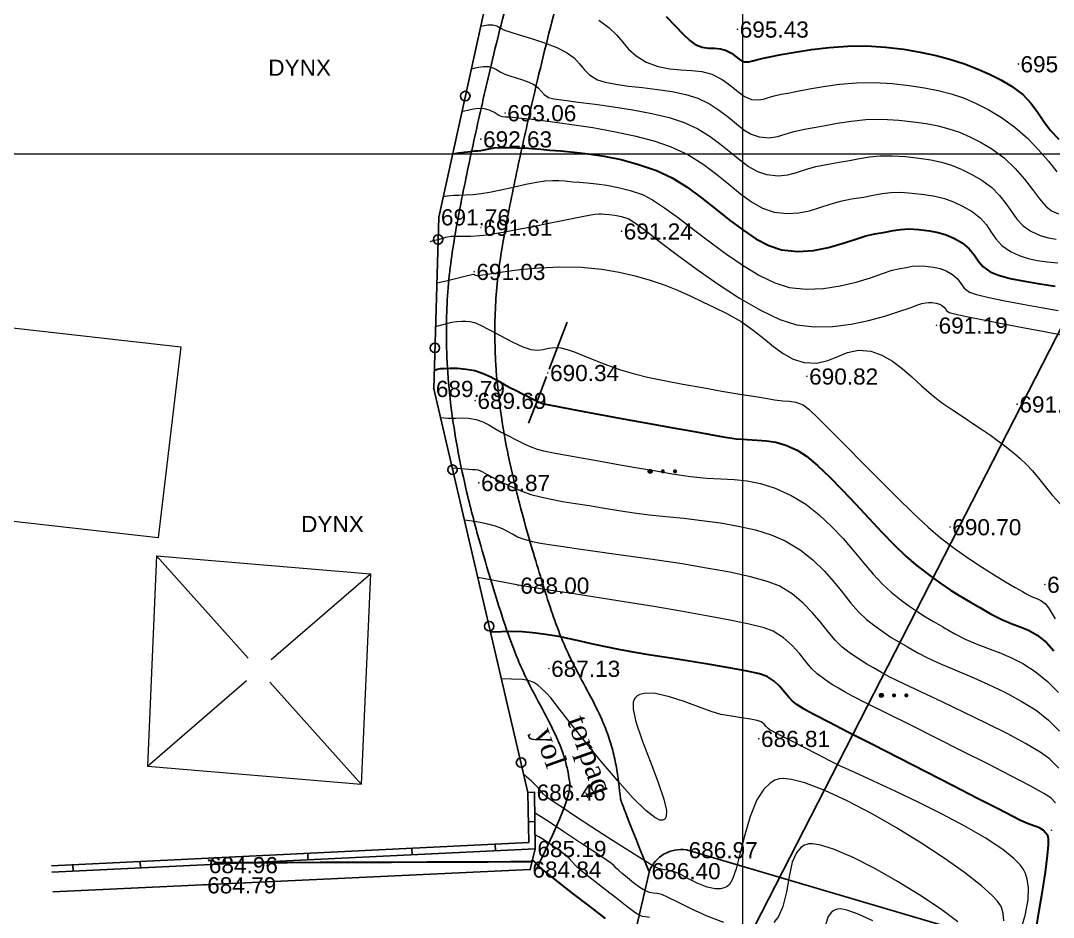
# Model space of a CAD drawing. Header units: feet. Extents: x 3381 to 1374491, y 675186 to 8751562.
# Drawn here: x 686518.7 to 686582.5, y 4376148.9 to 4376204.4 of the extents above; entities that cross this region are included whole.
import ezdxf

# ---------------------------------------------------------------- set-up
doc = ezdxf.new("R2010")
doc.units = ezdxf.units.FT
doc.header["$MEASUREMENT"] = 0
doc.header["$PDMODE"] = 34
doc.header["$PDSIZE"] = 0.01
doc.linetypes.add('ACAD_ISO03W100', pattern=[30, 12, -18])
doc.layers.get('0').update_dxf_attribs({"linetype": 'CONTINUOUS'})
for name, color, linetype in [('0_Point_Height', 2, 'CONTINUOUS'), ('0_Point_Point', 7, 'CONTINUOUS'), ('col bitkisi', 7, 'CONTINUOUS'), ('Lep-Stolb', 7, 'CONTINUOUS'), ('Yazilar', 7, 'CONTINUOUS')]:
    doc.layers.add(name, color=color, linetype=linetype)
for name, color, linetype, lineweight in [('ANA HORIZONTAL', 24, 'CONTINUOUS', 30), ('das tikili', 5, 'CONTINUOUS', 0), ('HORIZANTAL', 24, 'CONTINUOUS', 13), ('km setka', 170, 'CONTINUOUS', 15), ('kontur', 5, 'CONTINUOUS', 0)]:
    doc.layers.add(name, color=color, linetype=linetype, lineweight=lineweight)
doc.styles.get("Standard").update_dxf_attribs({"font": 'arial.ttf', "height": 2.5})

msp = doc.modelspace()

# ---------------------------------------------------------------- hatches: boundary and pattern name
at = {"layer": 'col bitkisi', "ltscale": 1.5}
h = msp.add_hatch(color=256, dxfattribs=at)
edge = h.paths.add_edge_path()
edge.add_arc((686557.598, 4376176.51), 0.125, 0, 360)
h = msp.add_hatch(color=256, dxfattribs=at)
edge = h.paths.add_edge_path()
edge.add_arc((686558.38, 4376176.51), 0.125, 0, 360)
h = msp.add_hatch(color=256, dxfattribs=at)
edge = h.paths.add_edge_path()
edge.add_arc((686559.139, 4376176.51), 0.125, 0, 360)
h = msp.add_hatch(color=256, dxfattribs=at)
edge = h.paths.add_edge_path()
edge.add_arc((686571.905, 4376162.642), 0.125, 0, 360)
h = msp.add_hatch(color=256, dxfattribs=at)
edge = h.paths.add_edge_path()
edge.add_arc((686572.687, 4376162.642), 0.125, 0, 360)
h = msp.add_hatch(color=256, dxfattribs=at)
edge = h.paths.add_edge_path()
edge.add_arc((686573.446, 4376162.642), 0.125, 0, 360)

# ---------------------------------------------------------------- linework, layer by layer
at = {"linetype": 'Continuous'}
for p, q in [((686548.519, 4376210.474, 695.222), (686544.518, 4376192.243, 691.756)), ((686544.518, 4376192.243, 691.756), (686544.205, 4376181.622, 689.787)), ((686544.205, 4376181.622, 689.787), (686550.039, 4376156.641, 686.459)), ((686550.439, 4376156.646, 686.459), (686550.039, 4376156.641, 686.459)), ((686550.039, 4376156.641, 686.459), (686550.082, 4376153.535, 685.33)), ((686550.439, 4376156.646, 686.459), (686550.488, 4376153.154, 685.19)), ((686550.464, 4376154.831, -63.749), (686550.064, 4376154.812, -72.907)), ((686550.082, 4376153.535, 676.348), (686520.557, 4376152.101)), ((686550.488, 4376153.154, 685.19), (686520.577, 4376151.701)), ((686542.859, 4376153.184), (686542.876, 4376152.785)), ((686548.01, 4376153.434, 684.739), (686548.027, 4376153.035, 684.739)), ((686559.842, 4376153.077, 686.974), (686590.954, 4376143.932, 167.929)), ((686531.288, 4376152.622), (686531.304, 4376152.223)), ((686536.41, 4376152.871), (686536.427, 4376152.471)), ((686521.885, 4376152.166), (686521.901, 4376151.766)), ((686526.049, 4376152.368), (686526.065, 4376151.968)), ((686557.553, 4376151.78, 686.402), (686556.38, 4376146.751, 684.746))]:
    msp.add_line(p, q, dxfattribs=at)
at = {"color": 30, "linetype": 'Continuous'}
for p, q in [((686550.488, 4376153.154, 685.19), (686550.177, 4376151.878, 684.841)), ((686550.177, 4376151.878, 684.841), (686520.651, 4376150.49))]:
    msp.add_line(p, q, dxfattribs=at)
msp.add_lwpolyline([(686561.888, 4376144.109), (686604.888, 4376228.109), (686685.888, 4376197.109), (686653.888, 4376116.109)], close=True)
at = {"linetype": 'Continuous'}
for centre in [(686546.162, 4376199.735, 693.18), (686544.477, 4376190.86, 691.5), (686544.279, 4376184.15, 690.256), (686545.375, 4376176.612, 689.12), (686547.638, 4376166.92, 687.828), (686549.608, 4376158.486, 686.705)]:
    msp.add_circle(centre, 0.291, dxfattribs=at)
msp.add_arc((686559.508, 4376150.999, 686.974), 2.105, 80.86965, 158.20412, dxfattribs=at)
for points, knots in [([(686618.617, 4376329.549), (686614.677, 4376325.786), (686614.149, 4376325.735), (686612.56, 4376325.576), (686611.496, 4376325.459), (686608.545, 4376325.052), (686606.668, 4376324.698), (686603.89, 4376323.82), (686602.938, 4376323.449), (686601.448, 4376322.712), (686600.888, 4376322.395), (686599.727, 4376321.64), (686599.14, 4376321.193), (686598.024, 4376320.244), (686597.495, 4376319.74), (686596.253, 4376318.469), (686595.563, 4376317.682), (686594.452, 4376316.364), (686594.018, 4376315.834), (686593.161, 4376314.788), (686592.737, 4376314.267), (686591.47, 4376312.712), (686590.638, 4376311.684), (686588.158, 4376308.616), (686586.531, 4376306.593), (686583.622, 4376302.998), (686582.346, 4376301.428), (686580.31, 4376298.949), (686579.568, 4376298.051), (686578.136, 4376296.33), (686577.447, 4376295.507), (686576.218, 4376294.053), (686575.684, 4376293.424), (686574.315, 4376291.823), (686573.442, 4376290.818), (686572.01, 4376288.876), (686571.423, 4376287.966), (686570.658, 4376286.313), (686570.409, 4376285.609), (686570.175, 4376284.487), (686570.121, 4376284.094), (686570.073, 4376283.3), (686570.078, 4376282.904), (686570.198, 4376281.304), (686570.513, 4376280.131), (686571.225, 4376278.287), (686571.562, 4376277.58), (686572.287, 4376276.244), (686572.679, 4376275.612), (686573.966, 4376273.69), (686574.914, 4376272.496), (686576.378, 4376270.562), (686576.929, 4376269.812), (686577.93, 4376268.28), (686578.377, 4376267.503), (686579.047, 4376266.033), (686579.289, 4376265.346), (686579.634, 4376263.91), (686579.739, 4376263.169), (686579.817, 4376261.572), (686579.77, 4376260.718), (686579.506, 4376259.038), (686579.29, 4376258.207), (686578.494, 4376255.973), (686577.763, 4376254.62), (686576.29, 4376252.473), (686575.636, 4376251.645), (686574.245, 4376250.037), (686573.506, 4376249.254), (686572.005, 4376247.702), (686571.243, 4376246.933), (686569.921, 4376245.549), (686569.356, 4376244.941), (686568.261, 4376243.688), (686567.733, 4376243.049), (686566.193, 4376241.102), (686565.228, 4376239.765), (686563.529, 4376237.301), (686562.781, 4376236.18), (686561.312, 4376233.911), (686560.593, 4376232.765), (686558.492, 4376229.291), (686557.166, 4376226.927), (686554.77, 4376222.238), (686553.691, 4376219.917), (686552.027, 4376215.893), (686551.39, 4376214.209), (686550.232, 4376210.803), (686549.71, 4376209.086), (686548.697, 4376205.458), (686548.214, 4376203.545), (686547.431, 4376200.253), (686547.116, 4376198.876), (686546.502, 4376196.111), (686546.207, 4376194.723), (686545.783, 4376192.55), (686545.637, 4376191.775), (686545.398, 4376190.375), (686545.303, 4376189.756), (686545.063, 4376187.792), (686544.987, 4376186.448), (686544.99, 4376183.432), (686545.111, 4376181.76), (686545.551, 4376178.468), (686545.868, 4376176.849), (686546.508, 4376174.133), (686546.801, 4376173.025), (686547.366, 4376171.027), (686547.632, 4376170.134), (686548.125, 4376168.52), (686548.351, 4376167.79), (686548.847, 4376166.316), (686549.116, 4376165.576), (686549.572, 4376164.485), (686549.728, 4376164.132), (686550.231, 4376163.078), (686550.592, 4376162.417), (686551.273, 4376161.147), (686551.593, 4376160.538), (686551.991, 4376159.636), (686552.112, 4376159.332), (686552.299, 4376158.778), (686552.37, 4376158.531), (686552.493, 4376158.007), (686552.545, 4376157.734), (686552.679, 4376156.898), (686552.741, 4376156.307), (686550.557, 4376151.893)], [0, 0, 0, 0, 1.504182, 1.504182, 4.512547, 4.512547, 9.897023, 9.897023, 12.795834, 12.795834, 14.604059, 14.604059, 16.662244, 16.662244, 18.72043, 18.72043, 21.69221, 21.69221, 23.690537, 23.690537, 25.688865, 25.688865, 29.68552, 29.68552, 37.678831, 37.678831, 43.858623, 43.858623, 47.338723, 47.338723, 50.479181, 50.479181, 52.843093, 52.843093, 56.452422, 56.452422, 59.343353, 59.343353, 61.301717, 61.301717, 62.310714, 62.310714, 63.319712, 63.319712, 66.426739, 66.426739, 68.50177, 68.50177, 70.576802, 70.576802, 75.092259, 75.092259, 77.984383, 77.984383, 80.876507, 80.876507, 83.368148, 83.368148, 85.859789, 85.859789, 88.693846, 88.693846, 91.527902, 91.527902, 96.504404, 96.504404, 99.813748, 99.813748, 103.123092, 103.123092, 106.359907, 106.359907, 108.778682, 108.778682, 111.197456, 111.197456, 116.035005, 116.035005, 120.025858, 120.025858, 124.016711, 124.016711, 131.998417, 131.998417, 139.538843, 139.538843, 144.840516, 144.840516, 150.142189, 150.142189, 155.992549, 155.992549, 160.212599, 160.212599, 164.43265, 164.43265, 166.77754, 166.77754, 168.584028, 168.584028, 172.423705, 172.423705, 177.221179, 177.221179, 182.018653, 182.018653, 185.384546, 185.384546, 188.140377, 188.140377, 190.397291, 190.397291, 192.654204, 192.654204, 193.73589, 193.73589, 195.899262, 195.899262, 198.062634, 198.062634, 199.190084, 199.190084, 200.13488, 200.13488, 201.079676, 201.079676, 202.923933, 202.923933, 202.923933, 202.923933]), ([(686622.52, 4376323.079), (686614.958, 4376322.799), (686614.429, 4376322.748), (686612.851, 4376322.59), (686611.814, 4376322.475), (686609.013, 4376322.087), (686607.305, 4376321.756), (686604.888, 4376320.988), (686604.08, 4376320.669), (686602.831, 4376320.047), (686602.362, 4376319.779), (686601.213, 4376319.021), (686600.543, 4376318.475), (686599.232, 4376317.251), (686598.595, 4376316.575), (686597.331, 4376315.14), (686596.705, 4376314.38), (686594.558, 4376311.759), (686593.079, 4376309.934), (686590.152, 4376306.308), (686588.702, 4376304.508), (686584.315, 4376299.085), (686581.339, 4376295.443), (686577.62, 4376291.07), (686577.135, 4376290.508), (686576.194, 4376289.398), (686575.738, 4376288.848), (686574.75, 4376287.56), (686574.253, 4376286.824), (686573.566, 4376285.505), (686573.339, 4376284.919), (686573.151, 4376284.079), (686573.112, 4376283.819), (686573.076, 4376283.29), (686573.078, 4376283.014), (686573.162, 4376281.905), (686573.392, 4376281.002), (686573.944, 4376279.576), (686574.188, 4376279.047), (686574.726, 4376278.027), (686575.02, 4376277.532), (686576.104, 4376275.852), (686576.996, 4376274.706), (686578.514, 4376272.715), (686579.127, 4376271.899), (686580.297, 4376270.163), (686580.852, 4376269.245), (686581.599, 4376267.691), (686581.845, 4376267.096), (686582.255, 4376265.861), (686582.417, 4376265.23), (686582.774, 4376263.316), (686582.843, 4376262.011), (686582.672, 4376259.61), (686582.471, 4376258.515), (686581.869, 4376256.404), (686581.468, 4376255.385), (686580.514, 4376253.446), (686579.963, 4376252.525), (686578.582, 4376250.51), (686577.719, 4376249.445), (686575.934, 4376247.439), (686575.013, 4376246.494), (686573.347, 4376244.787), (686572.598, 4376244.021), (686571.421, 4376242.746), (686570.976, 4376242.242), (686570.104, 4376241.207), (686569.678, 4376240.678), (686568.424, 4376239.062), (686567.619, 4376237.945), (686566.092, 4376235.736), (686565.365, 4376234.649), (686563.944, 4376232.46), (686563.249, 4376231.355), (686561.22, 4376228.012), (686559.94, 4376225.744), (686557.563, 4376221.128), (686556.466, 4376218.781), (686554.812, 4376214.778), (686554.196, 4376213.144), (686553.073, 4376209.836), (686552.565, 4376208.159), (686551.567, 4376204.577), (686551.087, 4376202.667), (686550.316, 4376199.414), (686550.01, 4376198.074), (686549.419, 4376195.401), (686549.135, 4376194.066), (686548.72, 4376191.94), (686548.571, 4376191.145), (686548.338, 4376189.757), (686548.249, 4376189.16), (686548.112, 4376187.966), (686548.062, 4376187.366), (686547.967, 4376185.557), (686547.976, 4376184.342), (686548.166, 4376181.209), (686548.446, 4376179.3), (686549.236, 4376175.493), (686549.743, 4376173.594), (686550.489, 4376171.053), (686550.683, 4376170.412), (686551.076, 4376169.134), (686551.274, 4376168.505), (686551.668, 4376167.343), (686551.863, 4376166.807), (686552.215, 4376165.933), (686552.363, 4376165.588), (686552.645, 4376164.981), (686552.776, 4376164.715), (686553.056, 4376164.171), (686553.203, 4376163.896), (686553.654, 4376163.055), (686553.969, 4376162.476), (686554.494, 4376161.404), (686554.711, 4376160.924), (686555.031, 4376160.081), (686555.148, 4376159.728), (686555.345, 4376159.009), (686555.423, 4376158.652), (686555.618, 4376157.594), (686555.695, 4376156.905), (686555.773, 4376156.163), (686555.781, 4376156.082), (686557.516, 4376151.77)], [0, 0, 0, 0, 1.519576, 1.519576, 4.558728, 4.558728, 9.930594, 9.930594, 12.837598, 12.837598, 14.698947, 14.698947, 17.596272, 17.596272, 20.493598, 20.493598, 23.430765, 23.430765, 30.540606, 30.540606, 37.650448, 37.650448, 51.870131, 51.870131, 53.943342, 53.943342, 56.016553, 56.016553, 58.839775, 58.839775, 61.186701, 61.186701, 62.257023, 62.257023, 63.327345, 63.327345, 66.426341, 66.426341, 68.26825, 68.26825, 70.110159, 70.110159, 74.62153, 74.62153, 77.595, 77.595, 80.568471, 80.568471, 82.304355, 82.304355, 84.04024, 84.04024, 87.512009, 87.512009, 90.504027, 90.504027, 93.496045, 93.496045, 96.488063, 96.488063, 100.372173, 100.372173, 104.256283, 104.256283, 107.517701, 107.517701, 109.618427, 109.618427, 111.719153, 111.719153, 115.920605, 115.920605, 119.858792, 119.858792, 123.796978, 123.796978, 131.673352, 131.673352, 139.553481, 139.553481, 144.894421, 144.894421, 150.235361, 150.235361, 156.190392, 156.190392, 160.321983, 160.321983, 164.453574, 164.453574, 166.899961, 166.899961, 168.797126, 168.797126, 170.694291, 170.694291, 174.488621, 174.488621, 180.488906, 180.488906, 186.48919, 186.48919, 188.508696, 188.508696, 190.528201, 190.528201, 192.322947, 192.322947, 193.52533, 193.52533, 194.478712, 194.478712, 195.432094, 195.432094, 197.338858, 197.338858, 198.784376, 198.784376, 199.759029, 199.759029, 200.733681, 200.733681, 202.682985, 202.682985, 202.923933, 202.923933, 202.923933, 202.923933])]:
    msp.add_open_spline(points, degree=3, knots=knots, dxfattribs=at)
at = {"layer": '0_Point_Point'}
for p in [(686563.005, 4376203.863, 695.432), (686580.374, 4376201.715, 695.351), (686548.622, 4376198.684, 693.057), (686547.123, 4376197.067, 692.632), (686544.518, 4376192.243, 691.756), (686547.142, 4376191.599, 691.606), (686555.828, 4376191.367, 691.24), (686546.71, 4376188.865, 691.028), (686575.309, 4376185.546, 691.188), (686551.27, 4376182.605, 690.341), (686567.298, 4376182.39, 690.817), (686544.205, 4376181.622, 689.787), (686546.774, 4376180.885, 689.689), (686580.307, 4376180.664, 691.127), (686547, 4376175.799, 688.871), (686576.155, 4376173.065, 690.696), (686549.428, 4376169.449, 687.995), (686582.023, 4376169.504, 690.748), (686551.336, 4376164.304, 687.131), (686564.319, 4376159.965, 686.813), (686550.439, 4376156.646, 686.459), (686582.435, 4376154.299, 687.582), (686550.488, 4376153.154, 685.19), (686559.842, 4376153.077, 686.974), (686530.157, 4376152.153, 684.956), (686550.177, 4376151.878, 684.841), (686557.553, 4376151.78, 686.402), (686530.056, 4376150.905, 684.792)]:
    msp.add_point(p, dxfattribs=at)
at = {"layer": 'ANA HORIZONTAL', "color": 16, "lineweight": 30}
for points, elevation in [([(686558.594, 4376204.664), (686559.15, 4376204.079), (686559.631, 4376203.566), (686560.043, 4376203.166), (686560.389, 4376202.921), (686560.813, 4376202.769), (686561.208, 4376202.707), (686561.579, 4376202.687), (686561.93, 4376202.66), (686562.265, 4376202.576), (686562.625, 4376202.382), (686562.91, 4376202.16), (686563.157, 4376201.965), (686563.407, 4376201.853), (686563.699, 4376201.849), (686563.946, 4376201.923), (686564.257, 4376201.999), (686564.515, 4376202.05), (686565.012, 4376202.156), (686565.712, 4376202.298), (686566.579, 4376202.455), (686567.577, 4376202.607), (686568.67, 4376202.734), (686569.824, 4376202.816), (686571.001, 4376202.833), (686572.165, 4376202.765), (686573.275, 4376202.628), (686574.312, 4376202.455), (686575.283, 4376202.247), (686576.191, 4376202.005), (686577.04, 4376201.731), (686577.836, 4376201.428), (686578.583, 4376201.095), (686579.285, 4376200.736), (686579.947, 4376200.352), (686580.655, 4376199.827), (686581.175, 4376199.278), (686581.584, 4376198.716), (686581.956, 4376198.153), (686582.366, 4376197.597), (686582.89, 4376197.062)], 695), ([(686545.377, 4376196.157), (686545.426, 4376196.163), (686545.546, 4376196.18), (686545.768, 4376196.211), (686546.101, 4376196.257), (686546.487, 4376196.31), (686546.73, 4376196.34), (686546.928, 4376196.35), (686547.125, 4376196.364), (686547.334, 4376196.409), (686547.61, 4376196.476), (686547.948, 4376196.527), (686548.268, 4376196.543), (686548.757, 4376196.549), (686549.374, 4376196.538), (686550.079, 4376196.505), (686550.831, 4376196.441), (686551.382, 4376196.393), (686552.069, 4376196.341), (686552.874, 4376196.27), (686553.777, 4376196.165), (686554.758, 4376196.013), (686555.8, 4376195.798), (686556.882, 4376195.506), (686557.985, 4376195.123), (686558.95, 4376194.666), (686559.879, 4376194.093), (686560.777, 4376193.444), (686561.647, 4376192.76), (686562.494, 4376192.081), (686563.322, 4376191.447), (686564.135, 4376190.898), (686564.937, 4376190.476), (686565.732, 4376190.221), (686566.738, 4376190.117), (686567.707, 4376190.181), (686568.625, 4376190.359), (686569.478, 4376190.603), (686570.251, 4376190.859), (686570.932, 4376191.078), (686571.505, 4376191.209), (686572.136, 4376191.31), (686572.642, 4376191.406), (686573.104, 4376191.478), (686573.605, 4376191.507), (686574.227, 4376191.472), (686574.873, 4376191.393), (686575.419, 4376191.289), (686575.911, 4376191.141), (686576.391, 4376190.932), (686576.905, 4376190.642), (686577.345, 4376190.289), (686577.638, 4376189.915), (686577.885, 4376189.539), (686578.182, 4376189.179), (686578.628, 4376188.854), (686579.151, 4376188.646), (686579.881, 4376188.452), (686580.753, 4376188.274), (686581.698, 4376188.113), (686582.648, 4376187.97)], 692.5), ([(686544.239, 4376182.771), (686544.436, 4376182.829), (686544.635, 4376182.865), (686544.838, 4376182.88), (686545.201, 4376182.894), (686545.675, 4376182.888), (686546.21, 4376182.842), (686546.759, 4376182.739), (686547.27, 4376182.571), (686547.732, 4376182.36), (686548.155, 4376182.131), (686548.547, 4376181.905), (686548.918, 4376181.706), (686549.342, 4376181.496), (686549.707, 4376181.312), (686550.017, 4376181.155), (686550.279, 4376181.026), (686550.534, 4376180.896), (686550.737, 4376180.793), (686551.002, 4376180.693), (686551.34, 4376180.62), (686552.092, 4376180.475), (686553.169, 4376180.274), (686554.478, 4376180.033), (686555.928, 4376179.768), (686557.43, 4376179.495), (686558.891, 4376179.23), (686560.221, 4376178.989), (686561.329, 4376178.788), (686562.124, 4376178.644), (686562.923, 4376178.528), (686563.609, 4376178.475), (686564.22, 4376178.445), (686564.795, 4376178.402), (686565.372, 4376178.308), (686565.991, 4376178.124), (686566.69, 4376177.815), (686567.27, 4376177.438), (686567.944, 4376176.877), (686568.689, 4376176.173), (686569.483, 4376175.366), (686570.304, 4376174.5), (686571.129, 4376173.615), (686571.937, 4376172.752), (686572.705, 4376171.954), (686573.411, 4376171.262), (686574.033, 4376170.717), (686574.812, 4376170.115), (686575.524, 4376169.602), (686576.185, 4376169.159), (686576.812, 4376168.767), (686577.422, 4376168.404), (686578.032, 4376168.052), (686578.657, 4376167.691), (686579.346, 4376167.335), (686579.942, 4376167.093), (686580.483, 4376166.896), (686581.002, 4376166.678), (686581.536, 4376166.372), (686582.12, 4376165.912), (686582.579, 4376165.397)], 690), ([(686581.479, 4376148.166), (686581.666, 4376149.321), (686581.866, 4376150.537), (686582.048, 4376151.712), (686582.183, 4376152.74), (686582.238, 4376153.388), (686582.238, 4376153.737), (686582.215, 4376153.892), (686582.196, 4376153.944), (686582.156, 4376154.018), (686582.067, 4376154.146), (686581.915, 4376154.297), (686581.678, 4376154.441), (686581.334, 4376154.573), (686580.94, 4376154.708), (686580.503, 4376154.903), (686580.037, 4376155.147), (686579.121, 4376155.618), (686577.858, 4376156.266), (686576.348, 4376157.039), (686574.693, 4376157.886), (686572.994, 4376158.755), (686571.354, 4376159.595), (686569.874, 4376160.354), (686568.656, 4376160.981), (686567.8, 4376161.423), (686567.41, 4376161.631), (686567.119, 4376161.798), (686566.894, 4376161.933), (686566.678, 4376162.08), (686566.413, 4376162.283), (686566.17, 4376162.527), (686565.918, 4376162.841), (686565.628, 4376163.185), (686565.275, 4376163.521), (686564.83, 4376163.813), (686564.372, 4376163.968), (686563.601, 4376164.145), (686562.592, 4376164.337), (686561.418, 4376164.539), (686560.153, 4376164.745), (686558.872, 4376164.947), (686557.647, 4376165.141), (686556.553, 4376165.32), (686555.664, 4376165.478), (686554.756, 4376165.66), (686553.97, 4376165.834), (686553.266, 4376165.996), (686552.606, 4376166.146), (686551.954, 4376166.282), (686551.272, 4376166.401), (686550.521, 4376166.502), (686549.691, 4376166.572), (686549.011, 4376166.588), (686548.407, 4376166.576), (686547.802, 4376166.562), (686547.721, 4376166.563)], 687.5), ([(686554.828, 4376148.845), (686553.829, 4376149.613), (686552.82, 4376150.392), (686551.92, 4376151.089), (686551.249, 4376151.612), (686550.928, 4376151.868), (686550.649, 4376152.131), (686550.424, 4376152.361), (686550.318, 4376152.46), (686550.262, 4376152.408), (686550.202, 4376152.347), (686549.87, 4376152.343), (686548.956, 4376152.338), (686547.567, 4376152.332), (686545.807, 4376152.324), (686543.784, 4376152.317), (686541.601, 4376152.309), (686539.366, 4376152.302), (686537.183, 4376152.295), (686535.158, 4376152.29), (686533.397, 4376152.285), (686532.004, 4376152.283), (686531.087, 4376152.283), (686530.75, 4376152.285), (686530.66, 4376152.344), (686530.585, 4376152.399), (686530.504, 4376152.404), (686530.436, 4376152.404), (686530.346, 4376152.419), (686530.285, 4376152.422), (686530.25, 4376152.413)], 685)]:
    msp.add_lwpolyline(points, dxfattribs=dict(at, elevation=elevation))
at = {"layer": 'col bitkisi', "lineweight": 13, "ltscale": 1.5}
for centre in [(686557.598, 4376176.51), (686571.905, 4376162.642)]:
    msp.add_circle(centre, 0.125, dxfattribs=at)
at = {"layer": 'das tikili', "color": 0, "lineweight": 20}
for p, q in [((686503.696, 4376187.017, 689.594), (686528.557, 4376184.214, 689.594)), ((686528.557, 4376184.214, 689.594), (686527.154, 4376172.399, 689.594)), ((686527.056, 4376171.272, 689.594), (686526.489, 4376158.254, 689.594)), ((686527.056, 4376171.272, 689.594), (686540.289, 4376170.171, 689.594)), ((686540.289, 4376170.171, 689.594), (686539.722, 4376157.153, 689.594))]:
    msp.add_line(p, q, dxfattribs=at)
at = {"layer": 'das tikili', "color": 0, "lineweight": 20, "elevation": 689.594}
for points in [[(686527.154, 4376172.399), (686502.292, 4376175.203)], [(686532.721, 4376164.957), (686527.056, 4376171.272)], [(686534.146, 4376164.866), (686540.289, 4376170.171)], [(686526.489, 4376158.254), (686532.632, 4376163.559)], [(686526.489, 4376158.254), (686539.722, 4376157.153), (686534.057, 4376163.468)]]:
    msp.add_lwpolyline(points, dxfattribs=at)
at = {"layer": 'HORIZANTAL', "color": 16, "linetype": 'Continuous', "lineweight": 20}
for points, elevation in [([(686547.108, 4376204.047), (686547.143, 4376204.052), (686547.22, 4376204.07), (686547.353, 4376204.106), (686547.56, 4376204.148), (686547.86, 4376204.149), (686548.116, 4376204.072), (686548.318, 4376203.953), (686548.577, 4376203.82), (686548.907, 4376203.711), (686549.503, 4376203.529), (686550.258, 4376203.293), (686551.066, 4376203.021), (686551.821, 4376202.73), (686552.417, 4376202.439), (686552.89, 4376202.09), (686553.222, 4376201.733), (686553.509, 4376201.382), (686553.847, 4376201.047), (686554.333, 4376200.741), (686554.808, 4376200.583), (686555.464, 4376200.459), (686556.254, 4376200.355), (686557.13, 4376200.254), (686558.046, 4376200.143), (686558.953, 4376200.006), (686559.804, 4376199.828), (686560.553, 4376199.595), (686561.274, 4376199.25), (686561.895, 4376198.849), (686562.439, 4376198.427), (686562.932, 4376198.016), (686563.396, 4376197.652), (686563.857, 4376197.369), (686564.337, 4376197.2), (686564.956, 4376197.145), (686565.469, 4376197.221), (686565.955, 4376197.373), (686566.492, 4376197.546), (686567.156, 4376197.683), (686567.742, 4376197.781), (686568.419, 4376197.914), (686569.181, 4376198.058), (686570.025, 4376198.187), (686570.944, 4376198.279), (686571.934, 4376198.307), (686572.99, 4376198.248), (686573.885, 4376198.146), (686574.683, 4376198.029), (686575.408, 4376197.887), (686576.081, 4376197.711), (686576.727, 4376197.49), (686577.368, 4376197.216), (686578.028, 4376196.879), (686578.73, 4376196.468), (686579.506, 4376195.9), (686580.175, 4376195.259), (686580.751, 4376194.592), (686581.249, 4376193.948), (686581.684, 4376193.375), (686582.07, 4376192.922), (686582.424, 4376192.636), (686582.858, 4376192.439)], 694), ([(686554.429, 4376204.43), (686555.051, 4376203.986), (686555.507, 4376203.532), (686555.881, 4376203.079), (686556.257, 4376202.638), (686556.722, 4376202.218), (686557.361, 4376201.831), (686558.101, 4376201.553), (686558.817, 4376201.414), (686559.506, 4376201.356), (686560.168, 4376201.321), (686560.803, 4376201.25), (686561.409, 4376201.085), (686562.047, 4376200.76), (686562.569, 4376200.38), (686563.019, 4376200.007), (686563.439, 4376199.702), (686563.872, 4376199.527), (686564.274, 4376199.491), (686564.609, 4376199.54), (686564.925, 4376199.639), (686565.274, 4376199.752), (686565.707, 4376199.841), (686566.114, 4376199.913), (686566.705, 4376200.034), (686567.452, 4376200.18), (686568.328, 4376200.329), (686569.306, 4376200.459), (686570.358, 4376200.547), (686571.458, 4376200.57), (686572.578, 4376200.506), (686573.632, 4376200.386), (686574.572, 4376200.248), (686575.425, 4376200.081), (686576.218, 4376199.874), (686576.979, 4376199.614), (686577.734, 4376199.291), (686578.512, 4376198.894), (686579.338, 4376198.41), (686580.17, 4376197.818), (686580.938, 4376197.135), (686581.632, 4376196.41), (686582.244, 4376195.694), (686582.765, 4376195.035)], 694.5), ([(686546.531, 4376201.417), (686546.567, 4376201.422), (686546.646, 4376201.44), (686546.778, 4376201.474), (686546.98, 4376201.526), (686547.268, 4376201.571), (686547.591, 4376201.56), (686547.874, 4376201.486), (686548.094, 4376201.373), (686548.314, 4376201.238), (686548.601, 4376201.097), (686548.92, 4376200.983), (686549.303, 4376200.865), (686549.706, 4376200.738), (686550.087, 4376200.6), (686550.404, 4376200.448), (686550.67, 4376200.242), (686550.85, 4376200.034), (686551.032, 4376199.832), (686551.305, 4376199.65), (686551.633, 4376199.569), (686552.268, 4376199.475), (686553.141, 4376199.363), (686554.187, 4376199.229), (686555.34, 4376199.07), (686556.534, 4376198.882), (686557.702, 4376198.66), (686558.779, 4376198.403), (686559.697, 4376198.104), (686560.556, 4376197.703), (686561.309, 4376197.238), (686561.976, 4376196.743), (686562.581, 4376196.247), (686563.144, 4376195.781), (686563.687, 4376195.376), (686564.233, 4376195.063), (686564.802, 4376194.874), (686565.51, 4376194.797), (686566.108, 4376194.853), (686566.656, 4376194.997), (686567.214, 4376195.185), (686567.844, 4376195.376), (686568.606, 4376195.525), (686569.296, 4376195.633), (686569.934, 4376195.754), (686570.549, 4376195.87), (686571.173, 4376195.968), (686571.836, 4376196.03), (686572.569, 4376196.043), (686573.402, 4376195.989), (686574.237, 4376195.893), (686574.97, 4376195.778), (686575.631, 4376195.634), (686576.249, 4376195.449), (686576.85, 4376195.21), (686577.465, 4376194.907), (686578.122, 4376194.526), (686578.729, 4376194.076), (686579.206, 4376193.588), (686579.597, 4376193.085), (686579.944, 4376192.59), (686580.291, 4376192.124), (686580.682, 4376191.712), (686581.158, 4376191.375), (686581.733, 4376191.106), (686582.239, 4376190.951), (686582.72, 4376190.874)], 693.5), ([(686545.954, 4376198.787), (686546.001, 4376198.794), (686546.106, 4376198.816), (686546.287, 4376198.859), (686546.56, 4376198.923), (686546.935, 4376198.981), (686547.321, 4376198.972), (686547.683, 4376198.867), (686547.994, 4376198.707), (686548.244, 4376198.553), (686548.421, 4376198.467), (686548.632, 4376198.453), (686548.848, 4376198.455), (686549.09, 4376198.431), (686549.663, 4376198.372), (686550.506, 4376198.277), (686551.558, 4376198.146), (686552.757, 4376197.98), (686554.044, 4376197.778), (686555.357, 4376197.541), (686556.634, 4376197.267), (686557.816, 4376196.958), (686558.841, 4376196.614), (686559.922, 4376196.108), (686560.87, 4376195.524), (686561.71, 4376194.9), (686562.471, 4376194.275), (686563.18, 4376193.689), (686563.864, 4376193.179), (686564.551, 4376192.786), (686565.267, 4376192.547), (686566.067, 4376192.457), (686566.789, 4376192.498), (686567.458, 4376192.634), (686568.095, 4376192.827), (686568.725, 4376193.038), (686569.371, 4376193.231), (686570.055, 4376193.367), (686570.797, 4376193.483), (686571.405, 4376193.597), (686571.945, 4376193.695), (686572.482, 4376193.76), (686573.084, 4376193.777), (686573.815, 4376193.731), (686574.569, 4376193.641), (686575.221, 4376193.531), (686575.806, 4376193.385), (686576.36, 4376193.188), (686576.917, 4376192.926), (686577.513, 4376192.584), (686578.037, 4376192.181), (686578.405, 4376191.754), (686578.696, 4376191.32), (686578.988, 4376190.892), (686579.361, 4376190.485), (686579.893, 4376190.115), (686580.438, 4376189.862), (686580.989, 4376189.685), (686581.561, 4376189.564), (686582.17, 4376189.479), (686582.831, 4376189.41)], 693), ([(686544.799, 4376193.527), (686544.82, 4376193.53), (686544.864, 4376193.536), (686544.941, 4376193.548), (686545.062, 4376193.566), (686545.243, 4376193.587), (686545.436, 4376193.596), (686545.755, 4376193.604), (686546.166, 4376193.619), (686546.637, 4376193.648), (686547.134, 4376193.699), (686547.662, 4376193.789), (686548.356, 4376193.935), (686549.13, 4376194.105), (686549.898, 4376194.272), (686550.575, 4376194.407), (686551.075, 4376194.479), (686551.562, 4376194.51), (686551.944, 4376194.508), (686552.326, 4376194.479), (686552.814, 4376194.428), (686553.2, 4376194.395), (686553.692, 4376194.357), (686554.273, 4376194.3), (686554.924, 4376194.213), (686555.628, 4376194.081), (686556.369, 4376193.892), (686557.129, 4376193.633), (686557.74, 4376193.318), (686558.488, 4376192.822), (686559.347, 4376192.191), (686560.288, 4376191.472), (686561.286, 4376190.711), (686562.315, 4376189.954), (686563.346, 4376189.248), (686564.355, 4376188.638), (686565.314, 4376188.172), (686566.197, 4376187.895), (686567.257, 4376187.78), (686568.324, 4376187.826), (686569.364, 4376187.989), (686570.342, 4376188.226), (686571.224, 4376188.494), (686571.977, 4376188.75), (686572.565, 4376188.95), (686572.955, 4376189.051), (686573.429, 4376189.129), (686573.801, 4376189.198), (686574.171, 4376189.234), (686574.639, 4376189.214), (686575.128, 4376189.151), (686575.532, 4376189.059), (686575.903, 4376188.916), (686576.297, 4376188.7), (686576.62, 4376188.425), (686576.827, 4376188.133), (686577.035, 4376187.849), (686577.363, 4376187.594), (686577.784, 4376187.452), (686578.547, 4376187.27), (686579.542, 4376187.065), (686580.662, 4376186.853), (686581.798, 4376186.649), (686582.842, 4376186.471)], 692), ([(686543.977, 4376190.734), (686544, 4376190.74), (686544.05, 4376190.753), (686544.137, 4376190.776), (686544.273, 4376190.811), (686544.477, 4376190.862), (686544.705, 4376190.926), (686544.965, 4376190.997), (686545.289, 4376191.055), (686545.61, 4376191.072), (686546.019, 4376191.066), (686546.507, 4376191.066), (686547.063, 4376191.098), (686547.522, 4376191.151), (686547.983, 4376191.222), (686548.473, 4376191.31), (686549.021, 4376191.413), (686549.657, 4376191.532), (686550.257, 4376191.647), (686551.015, 4376191.798), (686551.846, 4376191.967), (686552.665, 4376192.135), (686553.387, 4376192.281), (686553.928, 4376192.386), (686554.202, 4376192.432), (686554.414, 4376192.443), (686554.584, 4376192.436), (686554.797, 4376192.414), (686555.052, 4376192.394), (686555.404, 4376192.357), (686555.822, 4376192.282), (686556.273, 4376192.142), (686556.626, 4376191.917), (686557.281, 4376191.428), (686558.182, 4376190.738), (686559.274, 4376189.909), (686560.499, 4376189.005), (686561.802, 4376188.089), (686563.126, 4376187.225), (686564.415, 4376186.474), (686565.612, 4376185.901), (686566.662, 4376185.568), (686567.759, 4376185.444), (686568.894, 4376185.474), (686570.025, 4376185.619), (686571.11, 4376185.845), (686572.109, 4376186.115), (686572.979, 4376186.391), (686573.68, 4376186.637), (686574.168, 4376186.816), (686574.404, 4376186.893), (686574.637, 4376186.933), (686574.822, 4376186.961), (686575.051, 4376186.956), (686575.294, 4376186.921), (686575.49, 4376186.862), (686575.688, 4376186.758), (686575.842, 4376186.615), (686575.942, 4376186.467), (686576.098, 4376186.333), (686576.423, 4376186.249), (686577.172, 4376186.09), (686578.223, 4376185.88), (686579.457, 4376185.639), (686580.752, 4376185.391), (686581.989, 4376185.157), (686583.047, 4376184.959)], 691.5), ([(686544.398, 4376188.165), (686544.884, 4376188.283), (686545.474, 4376188.424), (686546.047, 4376188.56), (686546.48, 4376188.661), (686546.653, 4376188.702), (686546.711, 4376188.698), (686546.785, 4376188.658), (686546.896, 4376188.61), (686547.106, 4376188.645), (686547.655, 4376188.739), (686548.482, 4376188.865), (686549.525, 4376188.996), (686550.721, 4376189.105), (686552.009, 4376189.165), (686553.326, 4376189.148), (686554.611, 4376189.028), (686555.678, 4376188.842), (686556.669, 4376188.612), (686557.593, 4376188.343), (686558.461, 4376188.042), (686559.284, 4376187.714), (686560.073, 4376187.368), (686560.837, 4376187.008), (686561.588, 4376186.641), (686562.336, 4376186.274), (686563.22, 4376185.779), (686563.972, 4376185.253), (686564.631, 4376184.727), (686565.236, 4376184.233), (686565.828, 4376183.8), (686566.445, 4376183.459), (686567.127, 4376183.242), (686567.907, 4376183.203), (686568.581, 4376183.36), (686569.2, 4376183.612), (686569.817, 4376183.861), (686570.483, 4376184.006), (686571.249, 4376183.947), (686571.937, 4376183.705), (686572.582, 4376183.335), (686573.196, 4376182.872), (686573.795, 4376182.35), (686574.391, 4376181.804), (686574.999, 4376181.268), (686575.632, 4376180.777), (686576.357, 4376180.276), (686577.017, 4376179.833), (686577.616, 4376179.436), (686578.157, 4376179.076), (686578.645, 4376178.743), (686579.083, 4376178.425), (686579.517, 4376178.098), (686579.86, 4376177.835), (686580.166, 4376177.585), (686580.489, 4376177.298), (686580.882, 4376176.925), (686581.25, 4376176.532), (686581.625, 4376176.081), (686582.028, 4376175.578), (686582.479, 4376175.033), (686583, 4376174.45)], 691), ([(686544.318, 4376185.468), (686544.706, 4376185.573), (686545.022, 4376185.665), (686545.318, 4376185.737), (686545.644, 4376185.784), (686545.951, 4376185.808), (686546.196, 4376185.811), (686546.437, 4376185.785), (686546.735, 4376185.719), (686547.098, 4376185.565), (686547.667, 4376185.269), (686548.353, 4376184.9), (686549.065, 4376184.529), (686549.716, 4376184.223), (686550.214, 4376184.054), (686550.633, 4376184.016), (686550.978, 4376184.056), (686551.3, 4376184.125), (686551.649, 4376184.174), (686552.076, 4376184.155), (686552.472, 4376184.057), (686552.968, 4376183.879), (686553.553, 4376183.642), (686554.22, 4376183.368), (686554.96, 4376183.077), (686555.764, 4376182.792), (686556.624, 4376182.533), (686557.438, 4376182.337), (686558.459, 4376182.125), (686559.613, 4376181.905), (686560.828, 4376181.687), (686562.032, 4376181.479), (686563.153, 4376181.291), (686564.117, 4376181.132), (686564.854, 4376181.011), (686565.29, 4376180.937), (686565.803, 4376180.875), (686566.216, 4376180.853), (686566.609, 4376180.792), (686567.062, 4376180.615), (686567.406, 4376180.348), (686567.995, 4376179.796), (686568.78, 4376179.021), (686569.71, 4376178.082), (686570.737, 4376177.04), (686571.809, 4376175.956), (686572.877, 4376174.889), (686573.891, 4376173.902), (686574.801, 4376173.053), (686575.557, 4376172.404), (686576.401, 4376171.759), (686577.255, 4376171.153), (686578.09, 4376170.597), (686578.875, 4376170.1), (686579.579, 4376169.672), (686580.173, 4376169.324), (686580.626, 4376169.064), (686580.907, 4376168.903), (686581.237, 4376168.742), (686581.512, 4376168.639), (686581.772, 4376168.521), (686582.055, 4376168.313), (686582.287, 4376167.994), (686582.657, 4376167.372)], 690.5), ([(686544.622, 4376179.833), (686545.08, 4376179.798), (686545.57, 4376179.796), (686545.962, 4376179.813), (686546.35, 4376179.8), (686546.826, 4376179.71), (686547.241, 4376179.568), (686547.621, 4376179.384), (686547.995, 4376179.17), (686548.388, 4376178.942), (686548.827, 4376178.711), (686549.235, 4376178.506), (686549.556, 4376178.334), (686549.852, 4376178.183), (686550.183, 4376178.039), (686550.609, 4376177.889), (686551.005, 4376177.787), (686551.619, 4376177.658), (686552.414, 4376177.507), (686553.355, 4376177.337), (686554.403, 4376177.152), (686555.525, 4376176.957), (686556.682, 4376176.756), (686557.838, 4376176.552), (686558.958, 4376176.351), (686560.096, 4376176.181), (686561.089, 4376176.094), (686561.977, 4376176.048), (686562.803, 4376176.002), (686563.608, 4376175.917), (686564.434, 4376175.751), (686565.324, 4376175.464), (686566.318, 4376175.014), (686567.222, 4376174.469), (686568.054, 4376173.822), (686568.822, 4376173.104), (686569.534, 4376172.345), (686570.196, 4376171.577), (686570.817, 4376170.831), (686571.405, 4376170.137), (686571.966, 4376169.526), (686572.509, 4376169.03), (686573.138, 4376168.539), (686573.673, 4376168.144), (686574.157, 4376167.814), (686574.63, 4376167.515), (686575.136, 4376167.214), (686575.714, 4376166.88), (686576.408, 4376166.479), (686577.084, 4376166.13), (686577.773, 4376165.839), (686578.475, 4376165.575), (686579.19, 4376165.305), (686579.918, 4376164.996), (686580.66, 4376164.616), (686581.416, 4376164.132), (686582.185, 4376163.511), (686582.857, 4376162.822)], 689.5), ([(686545.347, 4376176.733), (686545.861, 4376176.689), (686546.372, 4376176.641), (686546.606, 4376176.619), (686546.788, 4376176.622), (686546.964, 4376176.601), (686547.097, 4376176.55), (686547.22, 4376176.48), (686547.374, 4376176.397), (686547.557, 4376176.298), (686547.901, 4376176.11), (686548.372, 4376175.864), (686548.937, 4376175.591), (686549.563, 4376175.321), (686550.217, 4376175.085), (686550.81, 4376174.921), (686551.464, 4376174.778), (686552.183, 4376174.648), (686552.972, 4376174.521), (686553.834, 4376174.387), (686554.772, 4376174.236), (686555.792, 4376174.058), (686556.606, 4376173.933), (686557.544, 4376173.823), (686558.576, 4376173.717), (686559.673, 4376173.605), (686560.804, 4376173.476), (686561.94, 4376173.32), (686563.052, 4376173.126), (686564.11, 4376172.884), (686565.085, 4376172.584), (686565.946, 4376172.214), (686566.869, 4376171.657), (686567.667, 4376171.027), (686568.359, 4376170.351), (686568.968, 4376169.661), (686569.514, 4376168.986), (686570.018, 4376168.355), (686570.501, 4376167.797), (686570.985, 4376167.344), (686571.574, 4376166.885), (686572.067, 4376166.528), (686572.518, 4376166.23), (686572.981, 4376165.949), (686573.51, 4376165.642), (686574.158, 4376165.267), (686574.75, 4376164.963), (686575.526, 4376164.617), (686576.439, 4376164.23), (686577.445, 4376163.803), (686578.498, 4376163.337), (686579.55, 4376162.834), (686580.557, 4376162.294), (686581.472, 4376161.719), (686582.25, 4376161.109), (686582.933, 4376160.433)], 689), ([(686582.88, 4376158.131), (686582.315, 4376158.708), (686581.727, 4376159.136), (686580.823, 4376159.668), (686579.685, 4376160.276), (686578.393, 4376160.927), (686577.027, 4376161.593), (686575.668, 4376162.241), (686574.396, 4376162.842), (686573.292, 4376163.365), (686572.436, 4376163.779), (686571.909, 4376164.055), (686571.408, 4376164.344), (686571, 4376164.581), (686570.643, 4376164.798), (686570.296, 4376165.028), (686569.915, 4376165.303), (686569.461, 4376165.657), (686569.035, 4376166.064), (686568.606, 4376166.571), (686568.15, 4376167.144), (686567.644, 4376167.749), (686567.062, 4376168.351), (686566.38, 4376168.918), (686565.574, 4376169.414), (686564.84, 4376169.7), (686563.8, 4376169.983), (686562.527, 4376170.26), (686561.094, 4376170.526), (686559.572, 4376170.778), (686558.033, 4376171.011), (686556.551, 4376171.223), (686555.196, 4376171.407), (686554.042, 4376171.562), (686553.162, 4376171.683), (686552.626, 4376171.765), (686551.936, 4376171.881), (686551.341, 4376171.969), (686550.811, 4376172.051), (686550.315, 4376172.148), (686549.824, 4376172.281), (686549.398, 4376172.444), (686549.073, 4376172.612), (686548.78, 4376172.783), (686548.454, 4376172.95), (686548.028, 4376173.11), (686547.548, 4376173.244), (686547.083, 4376173.343), (686546.595, 4376173.421), (686546.106, 4376173.481)], 688.5), ([(686582.679, 4376155.994), (686582.38, 4376156.307), (686581.964, 4376156.573), (686581.112, 4376157.041), (686579.92, 4376157.665), (686578.485, 4376158.4), (686576.902, 4376159.2), (686575.267, 4376160.02), (686573.676, 4376160.815), (686572.223, 4376161.541), (686571.006, 4376162.15), (686570.119, 4376162.6), (686569.659, 4376162.843), (686569.245, 4376163.082), (686568.917, 4376163.274), (686568.623, 4376163.46), (686568.313, 4376163.679), (686567.937, 4376163.97), (686567.587, 4376164.312), (686567.231, 4376164.744), (686566.842, 4376165.228), (686566.392, 4376165.726), (686565.854, 4376166.201), (686565.202, 4376166.613), (686564.643, 4376166.815), (686563.728, 4376167.047), (686562.523, 4376167.303), (686561.093, 4376167.574), (686559.505, 4376167.855), (686557.824, 4376168.137), (686556.115, 4376168.414), (686554.445, 4376168.679), (686552.879, 4376168.924), (686551.482, 4376169.143), (686550.32, 4376169.328), (686549.459, 4376169.472), (686548.479, 4376169.649), (686547.591, 4376169.816), (686546.933, 4376169.941)], 688), ([(686580.505, 4376148.076), (686580.797, 4376149.022), (686580.988, 4376149.982), (686581.014, 4376150.731), (686580.931, 4376151.27), (686580.817, 4376151.613), (686580.741, 4376151.779), (686580.673, 4376151.9), (686580.489, 4376152.15), (686580.105, 4376152.545), (686579.416, 4376153.102), (686578.321, 4376153.83), (686577.035, 4376154.577), (686575.629, 4376155.321), (686574.176, 4376156.042), (686572.747, 4376156.72), (686571.415, 4376157.333), (686570.253, 4376157.863), (686569.332, 4376158.288), (686568.724, 4376158.587), (686567.925, 4376159.012), (686567.131, 4376159.422), (686566.401, 4376159.793), (686565.79, 4376160.1), (686565.357, 4376160.317), (686565.16, 4376160.419), (686565.02, 4376160.501), (686564.889, 4376160.596), (686564.779, 4376160.717), (686564.646, 4376160.872), (686564.458, 4376161.013), (686564.218, 4376161.084), (686563.8, 4376161.162), (686563.254, 4376161.249), (686562.625, 4376161.349), (686561.963, 4376161.466), (686561.37, 4376161.639), (686560.591, 4376161.929), (686559.705, 4376162.261), (686558.793, 4376162.56), (686557.932, 4376162.752), (686557.334, 4376162.779), (686556.966, 4376162.699), (686556.767, 4376162.59), (686556.684, 4376162.517), (686556.625, 4376162.437), (686556.554, 4376162.224), (686556.554, 4376161.784), (686556.716, 4376161.014), (686557.103, 4376159.848), (686557.594, 4376158.575), (686558.079, 4376157.321), (686558.453, 4376156.212), (686558.599, 4376155.515), (686558.583, 4376155.145), (686558.499, 4376154.986), (686558.433, 4376154.937), (686558.368, 4376154.915), (686558.204, 4376154.93), (686557.883, 4376155.088), (686557.337, 4376155.516), (686556.507, 4376156.332), (686555.571, 4376157.369), (686554.59, 4376158.531), (686553.626, 4376159.72), (686552.74, 4376160.84), (686551.993, 4376161.793), (686551.446, 4376162.483), (686551.161, 4376162.811), (686550.877, 4376163.069), (686550.646, 4376163.27), (686550.398, 4376163.433), (686550.06, 4376163.572), (686549.683, 4376163.625), (686549.009, 4376163.655), (686548.398, 4376163.665)], 687), ([(686579.481, 4376148.686), (686579.446, 4376149.155), (686579.355, 4376149.462), (686579.286, 4376149.614), (686579.233, 4376149.707), (686579.08, 4376149.915), (686578.739, 4376150.281), (686578.099, 4376150.854), (686577.048, 4376151.678), (686575.778, 4376152.58), (686574.352, 4376153.516), (686572.837, 4376154.446), (686571.296, 4376155.324), (686569.794, 4376156.108), (686568.395, 4376156.756), (686567.163, 4376157.224), (686566.341, 4376157.439), (686565.843, 4376157.494), (686565.574, 4376157.475), (686565.46, 4376157.447), (686565.304, 4376157.388), (686565.014, 4376157.218), (686564.632, 4376156.848), (686564.207, 4376156.183), (686563.787, 4376155.156), (686563.455, 4376154.023), (686563.175, 4376152.901), (686562.911, 4376151.906), (686562.687, 4376151.28), (686562.498, 4376150.95), (686562.359, 4376150.809), (686562.284, 4376150.766), (686562.179, 4376150.726), (686561.96, 4376150.68), (686561.61, 4376150.68), (686561.119, 4376150.785), (686560.503, 4376151.028), (686559.929, 4376151.32), (686559.447, 4376151.581), (686559.105, 4376151.731), (686558.776, 4376151.803), (686558.513, 4376151.842), (686558.257, 4376151.894), (686557.945, 4376152.002), (686557.598, 4376152.196), (686556.938, 4376152.601), (686556.056, 4376153.159), (686555.043, 4376153.809), (686553.989, 4376154.492), (686552.986, 4376155.148), (686552.124, 4376155.718), (686551.494, 4376156.143), (686551.187, 4376156.362), (686550.981, 4376156.56), (686550.839, 4376156.736), (686550.697, 4376156.912), (686550.493, 4376157.113), (686550.255, 4376157.327), (686549.82, 4376157.713), (686549.781, 4376157.746)], 686.5), ([(686562.153, 4376148.585), (686561.118, 4376148.985), (686560.142, 4376149.427), (686559.301, 4376149.841), (686558.672, 4376150.159), (686558.328, 4376150.312), (686558.026, 4376150.375), (686557.783, 4376150.407), (686557.548, 4376150.453), (686557.268, 4376150.559), (686556.956, 4376150.75), (686556.575, 4376151.034), (686556.188, 4376151.348), (686555.86, 4376151.626), (686555.653, 4376151.806), (686555.493, 4376151.959), (686555.373, 4376152.088), (686555.209, 4376152.236), (686554.88, 4376152.464), (686554.177, 4376152.935), (686553.255, 4376153.547), (686552.267, 4376154.199), (686551.369, 4376154.79), (686550.818, 4376155.151), (686550.555, 4376155.322), (686550.469, 4376155.376), (686550.456, 4376155.383)], 686), ([(686557.551, 4376148.892), (686557.318, 4376148.937), (686557.131, 4376148.965), (686556.914, 4376149.041), (686556.657, 4376149.213), (686556.165, 4376149.578), (686555.526, 4376150.066), (686554.831, 4376150.606), (686554.167, 4376151.128), (686553.624, 4376151.562), (686553.291, 4376151.837), (686553.006, 4376152.104), (686552.798, 4376152.327), (686552.587, 4376152.546), (686552.295, 4376152.803), (686551.929, 4376153.076), (686551.469, 4376153.395), (686551.011, 4376153.697), (686550.708, 4376153.886), (686550.551, 4376153.976), (686550.49, 4376154.004), (686550.476, 4376154.007)], 685.5), ([(686576.628, 4376148.637), (686575.559, 4376149.431), (686574.292, 4376150.283), (686572.911, 4376151.135), (686571.502, 4376151.932), (686570.15, 4376152.616), (686568.939, 4376153.131), (686568.13, 4376153.382), (686567.644, 4376153.459), (686567.388, 4376153.449), (686567.283, 4376153.425), (686567.149, 4376153.373), (686566.917, 4376153.224), (686566.646, 4376152.902), (686566.394, 4376152.324), (686566.192, 4376151.445), (686566.03, 4376150.495), (686565.815, 4376149.584), (686565.543, 4376148.959), (686565.25, 4376148.588)], 686), ([(686571.385, 4376148.699), (686570.421, 4376149.133), (686569.774, 4376149.352), (686569.388, 4376149.424), (686569.187, 4376149.421), (686569.106, 4376149.403), (686568.999, 4376149.36), (686568.818, 4376149.233), (686568.616, 4376148.953), (686568.44, 4376148.452)], 685.5)]:
    msp.add_lwpolyline(points, dxfattribs=dict(at, elevation=elevation))
at = {"layer": 'km setka', "flags": 128}
for points in [[(686563.306, 4376427.956), (686563.306, 4375972.172)], [(686413.5, 4376196.167), (686890.66, 4376196.167)]]:
    msp.add_lwpolyline(points, dxfattribs=at)
at = {"layer": 'Lep-Stolb', "color": 1}
for p, q in [((686552.017, 4376184.564, 690.341), (686552.467, 4376185.745, 690.341)), ((686551.359, 4376182.839, 690.341), (686552.017, 4376184.564, 690.341)), ((686550.434, 4376180.414, 690.341), (686551.181, 4376182.372, 690.341)), ((686550.078, 4376179.48, 690.341), (686550.523, 4376180.648, 690.341))]:
    msp.add_line(p, q, dxfattribs=at)

# ---------------------------------------------------------------- texts
at = {"layer": '0_Point_Height', "color": 0}
for s, p in [('695.43', (686563.141, 4376203.349, 695.432)), ('695.35', (686580.51, 4376201.201, 695.351)), ('693.06', (686548.758, 4376198.17, 693.057)), ('692.63', (686547.259, 4376196.553, 692.632)), ('691.76', (686544.654, 4376191.729, 691.756)), ('691.61', (686547.278, 4376191.085, 691.606)), ('691.24', (686555.964, 4376190.853, 691.24)), ('691.03', (686546.846, 4376188.351, 691.028)), ('691.19', (686575.445, 4376185.032, 691.188)), ('690.34', (686551.406, 4376182.091, 690.341)), ('690.82', (686567.434, 4376181.876, 690.817)), ('689.79', (686544.341, 4376181.108, 689.787)), ('689.69', (686546.91, 4376180.371, 689.689)), ('691.13', (686580.443, 4376180.15, 691.127)), ('688.87', (686547.136, 4376175.285, 688.871)), ('690.70', (686576.291, 4376172.551, 690.696)), ('688.00', (686549.564, 4376168.935, 687.995)), ('690.75', (686582.159, 4376168.99, 690.748)), ('687.13', (686551.472, 4376163.79, 687.131)), ('686.81', (686564.455, 4376159.451, 686.813)), ('686.46', (686550.575, 4376156.132, 686.459)), ('685.19', (686550.624, 4376152.64, 685.19)), ('686.97', (686559.978, 4376152.563, 686.974)), ('684.96', (686530.293, 4376151.639, 684.956)), ('684.84', (686550.313, 4376151.364, 684.841)), ('686.40', (686557.689, 4376151.266, 686.402)), ('684.79', (686530.192, 4376150.391, 684.792))]:
    msp.add_text(s, height=1, dxfattribs=at).set_placement(p)
at = {"layer": 'kontur', "color": 0, "linetype": 'ACAD_ISO03W100', "lineweight": 0, "ltscale": 0.35, "char_height": 1, "attachment_point": 1}
for insert in [(686533.972, 4376201.989), (686536.003, 4376173.747)]:
    msp.add_mtext_dynamic_manual_height_columns('DYNX', width=10.61016, gutter_width=12.5, heights=[0], dxfattribs=dict(at, insert=insert))
at = {"layer": 'Yazilar', "insert": (686553.655, 4376161.552), "char_height": 1.3, "width": 0.10588, "attachment_point": 1, "rotation": 289.62857}
msp.add_mtext('{\\fTimes New Roman|b0|i0|c0|p18;torpaq\\fTimes New Roman|b0|i0|c238|p18; yol}', dxfattribs=at)

doc.saveas('drawing.dxf')
